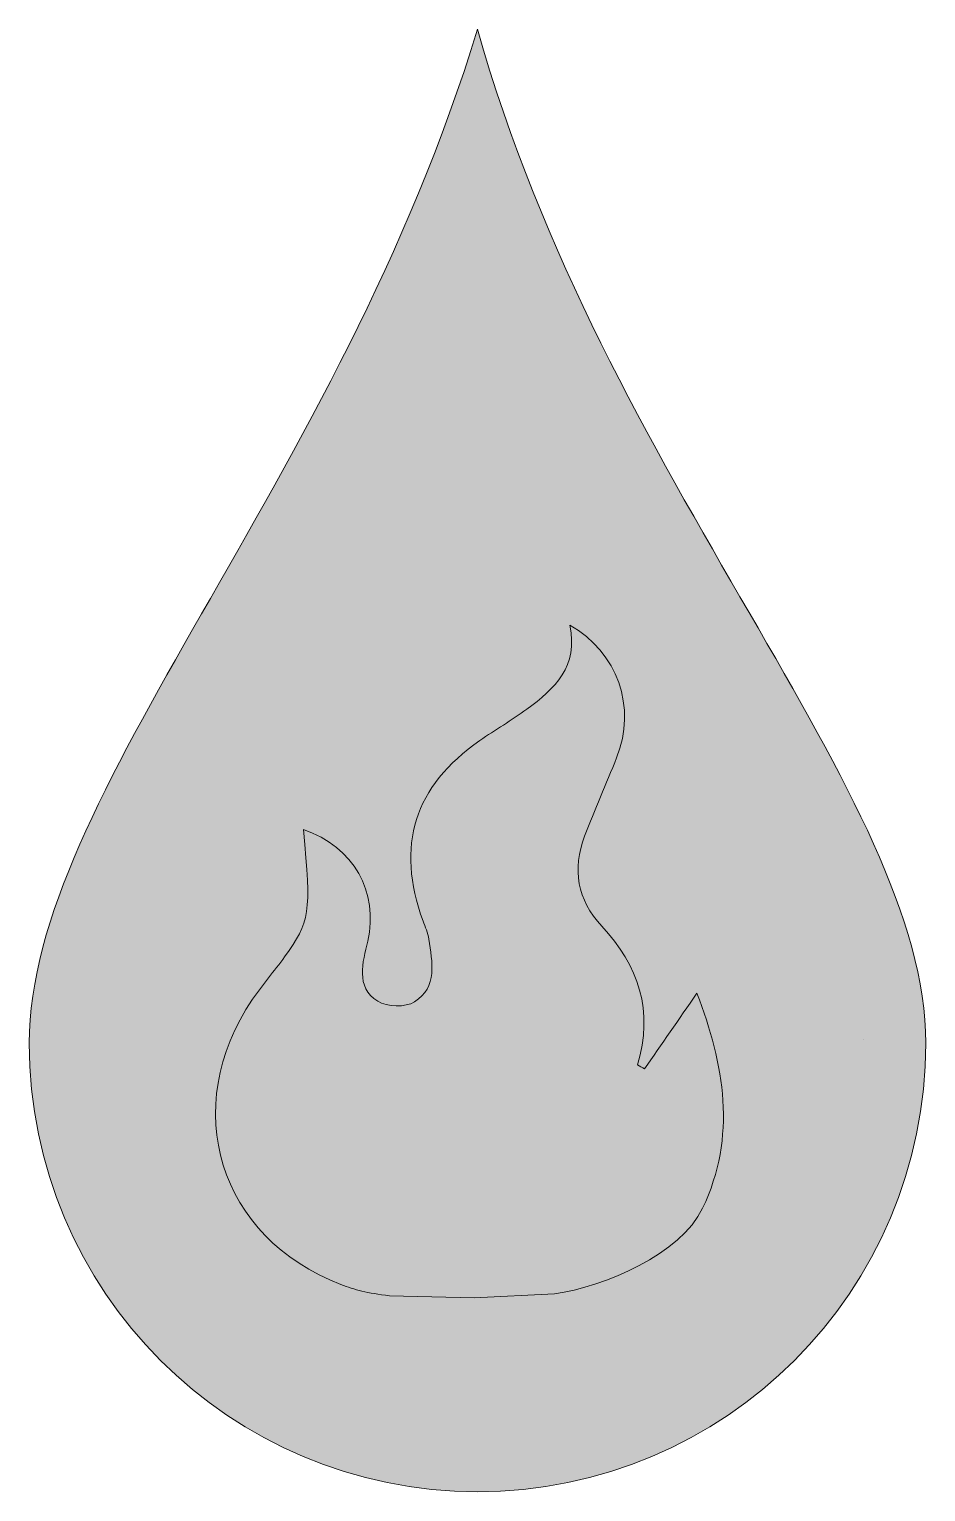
# Model space of a CAD drawing. Header units: inches. Extents: x 9.28 to 12.72, y -13.8 to -8.2.
import ezdxf

# ---------------------------------------------------------------- set-up
doc = ezdxf.new("R2010")
doc.units = ezdxf.units.IN
doc.header["$MEASUREMENT"] = 0
doc.layers.add('Icons', color=7, linetype='Continuous')

# ---------------------------------------------------------------- blocks, each defined once
blk = doc.blocks.new('block 4')
at = {"layer": 'Icons', "true_color": 0x000000}
h = blk.add_hatch(color=18, dxfattribs=at)
h.dxf.hatch_style = 2
edge = h.paths.add_edge_path()
edge.add_spline(control_points=[(11.2942, -13.0427), (11.4867, -13.0156), (11.779, -12.8888), (11.8622, -12.7147), (11.9936, -12.4396), (11.9455, -12.1647), (11.8406, -11.8907), (11.7695, -11.9934), (11.7047, -12.0871), (11.6399, -12.1807), (11.6307, -12.1755), (11.6214, -12.1703), (11.6122, -12.1651), (11.6753, -11.9594), (11.6175, -11.7856), (11.476, -11.6344), (11.3811, -11.533), (11.3624, -11.4163), (11.4102, -11.2892), (11.4483, -11.1881), (11.4928, -11.0895), (11.5328, -10.9891), (11.6098, -10.7954), (11.5374, -10.5847), (11.353, -10.4816), (11.3876, -10.6375), (11.2955, -10.7253), (11.1885, -10.8033), (11.1303, -10.8457), (11.0677, -10.882), (11.0085, -10.9232), (10.7563, -11.0987), (10.6858, -11.3242), (10.7911, -11.6148), (10.7993, -11.6374), (10.8095, -11.66), (10.8131, -11.6834), (10.8265, -11.7711), (10.8471, -11.8674), (10.7584, -11.9241), (10.7243, -11.9459), (10.652, -11.9444), (10.6175, -11.922), (10.5302, -11.8655), (10.5604, -11.7734), (10.579, -11.6919), (10.6224, -11.5026), (10.5254, -11.3317), (10.333, -11.2637), (10.3624, -11.5879), (10.3589, -11.6149), (10.2606, -11.7511), (10.2207, -11.8064), (10.1761, -11.8582), (10.1377, -11.9144), (9.8543, -12.33), (10.0085, -12.8277), (10.4765, -13.007), (10.5279, -13.0267), (10.5767, -13.0397), (10.6624, -13.0502), (10.6624, -13.0502), (10.9873, -13.0575), (10.9873, -13.0575), (10.9873, -13.0575), (11.2942, -13.0427), (11.2942, -13.0427)], knot_values=[0, 0, 0, 0, 1, 1, 1, 2, 2, 2, 3, 3, 3, 4, 4, 4, 5, 5, 5, 6, 6, 6, 7, 7, 7, 8, 8, 8, 9, 9, 9, 10, 10, 10, 11, 11, 11, 12, 12, 12, 13, 13, 13, 14, 14, 14, 15, 15, 15, 16, 16, 16, 17, 17, 17, 18, 18, 18, 19, 19, 19, 20, 20, 20, 21, 21, 21, 22, 22, 22, 22], degree=3, periodic=1)
at = {"layer": 'Icons', "lineweight": 0}
blk.add_lwpolyline([(12.4799, -12.0679), (12.4799, -12.0679)], dxfattribs=at)
blk.add_open_spline([(11.2942, -13.0427), (11.4867, -13.0156), (11.779, -12.8888), (11.8622, -12.7147), (11.9936, -12.4396), (11.9455, -12.1647), (11.8406, -11.8907), (11.7695, -11.9934), (11.7047, -12.0871), (11.6399, -12.1807), (11.6307, -12.1755), (11.6214, -12.1703), (11.6122, -12.1651), (11.6753, -11.9594), (11.6175, -11.7856), (11.476, -11.6344), (11.3811, -11.533), (11.3624, -11.4163), (11.4102, -11.2892), (11.4483, -11.1881), (11.4928, -11.0895), (11.5328, -10.9891), (11.6098, -10.7954), (11.5374, -10.5847), (11.353, -10.4816), (11.3876, -10.6375), (11.2955, -10.7253), (11.1885, -10.8033), (11.1303, -10.8457), (11.0677, -10.882), (11.0085, -10.9232), (10.7563, -11.0987), (10.6858, -11.3242), (10.7911, -11.6148), (10.7993, -11.6374), (10.8095, -11.66), (10.8131, -11.6834), (10.8265, -11.7711), (10.8471, -11.8674), (10.7584, -11.9241), (10.7243, -11.9459), (10.652, -11.9444), (10.6175, -11.922), (10.5302, -11.8655), (10.5604, -11.7734), (10.579, -11.6919), (10.6224, -11.5026), (10.5254, -11.3317), (10.333, -11.2637), (10.3624, -11.5879), (10.3589, -11.6149), (10.2606, -11.7511), (10.2207, -11.8064), (10.1761, -11.8582), (10.1377, -11.9144), (9.8543, -12.33), (10.0085, -12.8277), (10.4765, -13.007), (10.5279, -13.0267), (10.5767, -13.0397), (10.6624, -13.0502), (10.6624, -13.0502), (10.9873, -13.0575), (10.9873, -13.0575), (10.9873, -13.0575), (11.2942, -13.0427), (11.2942, -13.0427)], degree=3, knots=[0, 0, 0, 0, 1, 1, 1, 2, 2, 2, 3, 3, 3, 4, 4, 4, 5, 5, 5, 6, 6, 6, 7, 7, 7, 8, 8, 8, 9, 9, 9, 10, 10, 10, 11, 11, 11, 12, 12, 12, 13, 13, 13, 14, 14, 14, 15, 15, 15, 16, 16, 16, 17, 17, 17, 18, 18, 18, 19, 19, 19, 20, 20, 20, 21, 21, 21, 22, 22, 22, 22], dxfattribs=at)
blk = doc.blocks.new('block 3')
at = {"layer": 'Icons', "true_color": 0x231f20}
h = blk.add_hatch(color=250, dxfattribs=at)
h.dxf.hatch_style = 2
edge = h.paths.add_edge_path()
edge.add_spline(control_points=[(12.7173, -12.0828), (12.7173, -13.0315), (11.9483, -13.8006), (10.9996, -13.8006), (10.0509, -13.8006), (9.2819, -13.0315), (9.2819, -12.0828), (9.2819, -11.1342), (10.4694, -9.9409), (10.9996, -8.1987), (11.4844, -9.9258), (12.7173, -11.1342), (12.7173, -12.0828)], knot_values=[0, 0, 0, 0, 1, 1, 1, 2, 2, 2, 3, 3, 3, 4, 4, 4, 4], degree=3, periodic=1)
at = {"layer": 'Icons', "lineweight": 0}
blk.add_open_spline([(12.7173, -12.0828), (12.7173, -13.0315), (11.9483, -13.8006), (10.9996, -13.8006), (10.0509, -13.8006), (9.2819, -13.0315), (9.2819, -12.0828), (9.2819, -11.1342), (10.4694, -9.9409), (10.9996, -8.1987), (11.4844, -9.9258), (12.7173, -11.1342), (12.7173, -12.0828)], degree=3, knots=[0, 0, 0, 0, 1, 1, 1, 2, 2, 2, 3, 3, 3, 4, 4, 4, 4], dxfattribs=at)
at = {"layer": 'Icons'}
blk.add_blockref('block 4', (0, 0), dxfattribs=at)
blk = doc.blocks.new('block 2')
at = {"layer": 'Icons'}
blk.add_blockref('block 3', (0, 0), dxfattribs=at)

msp = doc.modelspace()

# ---------------------------------------------------------------- block references
at = {"layer": 'Icons'}
msp.add_blockref('block 2', (0, 0), dxfattribs=at)

doc.saveas('drawing.dxf')
